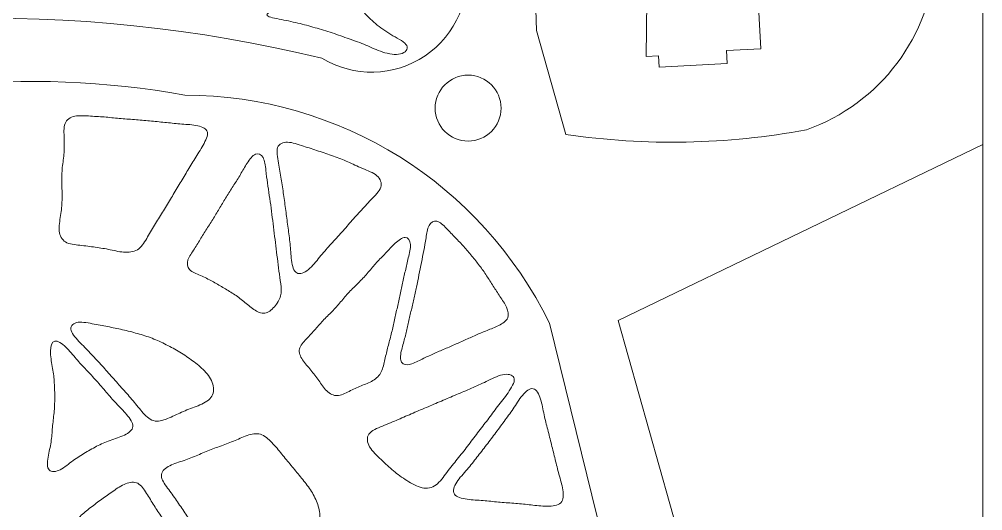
# Model space of a CAD drawing. Header units: inches. Extents: x 36 to 189, y -75 to 56.
# Drawn here: x 167.92 to 181.44, y -66.2 to -59.3 of the extents above; entities that cross this region are included whole.
import ezdxf

# ---------------------------------------------------------------- set-up
doc = ezdxf.new("R2010")
doc.units = ezdxf.units.IN
for name, color, linetype, lineweight in [('01_ORIGINAL_CAD', 7, 'Continuous', 20), ('02_APPROVED_PDF_OUTLINES', 7, 'Continuous', 15), ('10_EXTENSION_MASSES', 7, 'Continuous', 15)]:
    doc.layers.add(name, color=color, linetype=linetype, lineweight=lineweight)

# ---------------------------------------------------------------- blocks, each defined once
blk = doc.blocks.new('OPTION_09_LOTUS')
at = {"layer": '01_ORIGINAL_CAD'}
blk.add_line((71.442, 55.9), (71.442, 17.906), dxfattribs=at)
for points in [[(60.29, 39.74, -0.089338), (62.813, 42.944, -0.322066), (66.051, 42.944, -0.030946), (69.111, 38.833, -0.044664), (70.78, 33.554, -0.301674), (68.967, 31.144, -0.082145), (65.591, 31.078)], [(60.29, 39.74, -0.300089), (65.18, 32.538)], [(59.998, 35.322), (60.235, 35.059), (61.831, 36.816), (61.933, 37.418, -0.214593), (63.522, 35.602, 0.212382), (64.188, 33.517, -0.642649), (62.166, 32.15, 0.132984), (51.615, 31.858, -0.471407), (50.913, 32.245)], [(53.65, 30.945, -0.14301), (60.243, 31.63, -0.286424), (65.36, 28.431), (66.481, 23.89, -0.272091), (64.9, 18.954), (63.661, 17.533)]]:
    blk.add_lwpolyline(points, format="xyb", dxfattribs=at)
blk.add_lwpolyline([(67.244, 33.6), (68.254, 33.648), (68.327, 32.28), (67.845, 32.255), (67.855, 32.076), (66.9, 32.025), (66.892, 32.184), (66.717, 32.175), (66.739, 33.739), (67.237, 33.732)], close=True, dxfattribs=at)
for points in [[(65.18, 32.538), (65.591, 31.078)], [(71.442, 30.938), (66.326, 28.468)], [(66.326, 28.468), (67.775, 23.323)]]:
    blk.add_lwpolyline(points, dxfattribs=at)
blk.add_circle((64.22, 31.448), 0.463, dxfattribs=at)
at = {"layer": '02_APPROVED_PDF_OUTLINES'}
blk.add_open_spline([(61.397, 32.757), (61.394, 32.783), (61.469, 32.82), (61.547, 32.863), (61.624, 32.905), (61.705, 32.953), (61.775, 33.004), (61.846, 33.055), (61.907, 33.11), (61.969, 33.18), (62.031, 33.249), (62.094, 33.332), (62.153, 33.384), (62.213, 33.435), (62.27, 33.455), (62.317, 33.418), (62.365, 33.381), (62.404, 33.289), (62.447, 33.208), (62.49, 33.126), (62.538, 33.057), (62.59, 32.989), (62.643, 32.921), (62.699, 32.855), (62.759, 32.791), (62.818, 32.728), (62.88, 32.668), (62.946, 32.614), (63.013, 32.559), (63.085, 32.511), (63.165, 32.465), (63.246, 32.418), (63.335, 32.373), (63.359, 32.325), (63.382, 32.277), (63.34, 32.226), (63.271, 32.209), (63.202, 32.191), (63.106, 32.209), (63.021, 32.236), (62.936, 32.263), (62.862, 32.301), (62.785, 32.333), (62.709, 32.365), (62.63, 32.392), (62.551, 32.42), (62.472, 32.448), (62.393, 32.477), (62.313, 32.504), (62.232, 32.53), (62.151, 32.554), (62.072, 32.577), (61.993, 32.6), (61.915, 32.622), (61.83, 32.642), (61.745, 32.662), (61.654, 32.681), (61.567, 32.698), (61.481, 32.715), (61.4, 32.731), (61.397, 32.757)], degree=3, knots=[0, 0, 0, 0, 0.05, 0.05, 0.05, 0.1, 0.1, 0.1, 0.15, 0.15, 0.15, 0.2, 0.2, 0.2, 0.25, 0.25, 0.25, 0.3, 0.3, 0.3, 0.35, 0.35, 0.35, 0.4, 0.4, 0.4, 0.45, 0.45, 0.45, 0.5, 0.5, 0.5, 0.55, 0.55, 0.55, 0.6, 0.6, 0.6, 0.65, 0.65, 0.65, 0.7, 0.7, 0.7, 0.75, 0.75, 0.75, 0.8, 0.8, 0.8, 0.85, 0.85, 0.85, 0.9, 0.9, 0.9, 0.95, 0.95, 0.95, 1, 1, 1, 1], dxfattribs=at)
at = {"layer": '10_EXTENSION_MASSES'}
for points, knots in [([(58.57, 29.57), (58.518, 29.601), (58.489, 29.657), (58.482, 29.723), (58.475, 29.79), (58.49, 29.867), (58.501, 29.941), (58.512, 30.015), (58.519, 30.085), (58.522, 30.156), (58.524, 30.227), (58.521, 30.3), (58.519, 30.372), (58.518, 30.444), (58.517, 30.517), (58.523, 30.588), (58.529, 30.659), (58.541, 30.729), (58.547, 30.799), (58.553, 30.87), (58.554, 30.943), (58.551, 31.019), (58.549, 31.095), (58.542, 31.175), (58.564, 31.231), (58.586, 31.288), (58.636, 31.321), (58.701, 31.335), (58.766, 31.348), (58.847, 31.341), (58.922, 31.336), (58.998, 31.331), (59.069, 31.328), (59.139, 31.322), (59.21, 31.316), (59.28, 31.307), (59.351, 31.301), (59.422, 31.295), (59.493, 31.292), (59.565, 31.286), (59.636, 31.28), (59.707, 31.272), (59.777, 31.266), (59.848, 31.259), (59.919, 31.253), (59.989, 31.246), (60.06, 31.239), (60.129, 31.23), (60.203, 31.225), (60.277, 31.219), (60.357, 31.216), (60.425, 31.201), (60.493, 31.186), (60.55, 31.159), (60.561, 31.111), (60.572, 31.063), (60.538, 30.994), (60.501, 30.929), (60.463, 30.863), (60.423, 30.8), (60.384, 30.738), (60.346, 30.677), (60.311, 30.617), (60.275, 30.557), (60.239, 30.496), (60.202, 30.436), (60.166, 30.375), (60.129, 30.314), (60.092, 30.253), (60.056, 30.192), (60.02, 30.131), (59.984, 30.07), (59.947, 30.009), (59.91, 29.949), (59.872, 29.889), (59.834, 29.829), (59.797, 29.768), (59.76, 29.706), (59.723, 29.643), (59.686, 29.579), (59.649, 29.514), (59.598, 29.475), (59.547, 29.436), (59.481, 29.422), (59.411, 29.425), (59.342, 29.427), (59.269, 29.446), (59.198, 29.461), (59.127, 29.476), (59.058, 29.486), (58.988, 29.496), (58.918, 29.506), (58.847, 29.515), (58.773, 29.523), (58.699, 29.531), (58.623, 29.539), (58.57, 29.57)], [0, 0, 0, 0, 0.03125, 0.03125, 0.03125, 0.0625, 0.0625, 0.0625, 0.09375, 0.09375, 0.09375, 0.125, 0.125, 0.125, 0.15625, 0.15625, 0.15625, 0.1875, 0.1875, 0.1875, 0.21875, 0.21875, 0.21875, 0.25, 0.25, 0.25, 0.28125, 0.28125, 0.28125, 0.3125, 0.3125, 0.3125, 0.34375, 0.34375, 0.34375, 0.375, 0.375, 0.375, 0.40625, 0.40625, 0.40625, 0.4375, 0.4375, 0.4375, 0.46875, 0.46875, 0.46875, 0.5, 0.5, 0.5, 0.53125, 0.53125, 0.53125, 0.5625, 0.5625, 0.5625, 0.59375, 0.59375, 0.59375, 0.625, 0.625, 0.625, 0.65625, 0.65625, 0.65625, 0.6875, 0.6875, 0.6875, 0.71875, 0.71875, 0.71875, 0.75, 0.75, 0.75, 0.78125, 0.78125, 0.78125, 0.8125, 0.8125, 0.8125, 0.84375, 0.84375, 0.84375, 0.875, 0.875, 0.875, 0.90625, 0.90625, 0.90625, 0.9375, 0.9375, 0.9375, 0.96875, 0.96875, 0.96875, 1, 1, 1, 1]), ([(61.547, 30.895), (61.566, 30.949), (61.62, 30.972), (61.687, 30.97), (61.754, 30.968), (61.833, 30.941), (61.908, 30.916), (61.982, 30.891), (62.05, 30.869), (62.12, 30.846), (62.189, 30.823), (62.26, 30.8), (62.329, 30.775), (62.398, 30.75), (62.466, 30.724), (62.533, 30.694), (62.599, 30.665), (62.664, 30.633), (62.737, 30.602), (62.809, 30.572), (62.888, 30.542), (62.939, 30.499), (62.99, 30.455), (63.012, 30.397), (62.993, 30.338), (62.973, 30.279), (62.912, 30.219), (62.857, 30.162), (62.802, 30.105), (62.753, 30.051), (62.704, 29.997), (62.655, 29.943), (62.606, 29.889), (62.557, 29.833), (62.509, 29.778), (62.461, 29.721), (62.411, 29.666), (62.361, 29.611), (62.31, 29.558), (62.262, 29.504), (62.213, 29.45), (62.168, 29.395), (62.118, 29.334), (62.069, 29.274), (62.015, 29.207), (61.957, 29.166), (61.9, 29.126), (61.838, 29.111), (61.8, 29.146), (61.763, 29.18), (61.749, 29.263), (61.739, 29.343), (61.73, 29.423), (61.725, 29.499), (61.718, 29.573), (61.71, 29.647), (61.7, 29.719), (61.69, 29.792), (61.68, 29.865), (61.671, 29.939), (61.661, 30.013), (61.651, 30.087), (61.641, 30.161), (61.63, 30.234), (61.62, 30.307), (61.61, 30.38), (61.598, 30.453), (61.587, 30.526), (61.574, 30.599), (61.559, 30.678), (61.544, 30.757), (61.528, 30.841), (61.547, 30.895)], [0, 0, 0, 0, 0.041667, 0.041667, 0.041667, 0.083333, 0.083333, 0.083333, 0.125, 0.125, 0.125, 0.166667, 0.166667, 0.166667, 0.208333, 0.208333, 0.208333, 0.25, 0.25, 0.25, 0.291667, 0.291667, 0.291667, 0.333333, 0.333333, 0.333333, 0.375, 0.375, 0.375, 0.416667, 0.416667, 0.416667, 0.458333, 0.458333, 0.458333, 0.5, 0.5, 0.5, 0.541667, 0.541667, 0.541667, 0.583333, 0.583333, 0.583333, 0.625, 0.625, 0.625, 0.666667, 0.666667, 0.666667, 0.708333, 0.708333, 0.708333, 0.75, 0.75, 0.75, 0.791667, 0.791667, 0.791667, 0.833333, 0.833333, 0.833333, 0.875, 0.875, 0.875, 0.916667, 0.916667, 0.916667, 0.958333, 0.958333, 0.958333, 1, 1, 1, 1]), ([(60.312, 29.182), (60.278, 29.219), (60.272, 29.267), (60.289, 29.318), (60.306, 29.368), (60.345, 29.421), (60.378, 29.473), (60.412, 29.525), (60.441, 29.575), (60.471, 29.625), (60.501, 29.674), (60.533, 29.723), (60.565, 29.773), (60.596, 29.822), (60.629, 29.871), (60.659, 29.921), (60.69, 29.971), (60.719, 30.022), (60.749, 30.072), (60.778, 30.123), (60.808, 30.173), (60.839, 30.223), (60.87, 30.272), (60.903, 30.321), (60.934, 30.37), (60.965, 30.419), (60.996, 30.468), (61.026, 30.519), (61.056, 30.57), (61.085, 30.623), (61.12, 30.676), (61.154, 30.73), (61.195, 30.785), (61.236, 30.802), (61.276, 30.819), (61.317, 30.799), (61.342, 30.755), (61.366, 30.711), (61.374, 30.642), (61.382, 30.578), (61.389, 30.515), (61.396, 30.456), (61.404, 30.398), (61.412, 30.339), (61.421, 30.281), (61.43, 30.223), (61.439, 30.164), (61.448, 30.105), (61.455, 30.046), (61.463, 29.987), (61.47, 29.928), (61.478, 29.869), (61.485, 29.81), (61.492, 29.751), (61.499, 29.692), (61.506, 29.634), (61.514, 29.575), (61.521, 29.516), (61.528, 29.457), (61.536, 29.398), (61.543, 29.339), (61.55, 29.28), (61.556, 29.221), (61.564, 29.162), (61.573, 29.103), (61.583, 29.043), (61.59, 28.984), (61.597, 28.925), (61.602, 28.867), (61.587, 28.812), (61.573, 28.757), (61.54, 28.705), (61.501, 28.66), (61.461, 28.615), (61.415, 28.577), (61.366, 28.571), (61.316, 28.564), (61.263, 28.59), (61.213, 28.624), (61.163, 28.657), (61.117, 28.698), (61.071, 28.736), (61.024, 28.774), (60.977, 28.809), (60.929, 28.841), (60.88, 28.873), (60.83, 28.903), (60.779, 28.932), (60.729, 28.962), (60.68, 28.992), (60.628, 29.02), (60.576, 29.047), (60.522, 29.073), (60.464, 29.098), (60.406, 29.122), (60.345, 29.146), (60.312, 29.182)], [0, 0, 0, 0, 0.03125, 0.03125, 0.03125, 0.0625, 0.0625, 0.0625, 0.09375, 0.09375, 0.09375, 0.125, 0.125, 0.125, 0.15625, 0.15625, 0.15625, 0.1875, 0.1875, 0.1875, 0.21875, 0.21875, 0.21875, 0.25, 0.25, 0.25, 0.28125, 0.28125, 0.28125, 0.3125, 0.3125, 0.3125, 0.34375, 0.34375, 0.34375, 0.375, 0.375, 0.375, 0.40625, 0.40625, 0.40625, 0.4375, 0.4375, 0.4375, 0.46875, 0.46875, 0.46875, 0.5, 0.5, 0.5, 0.53125, 0.53125, 0.53125, 0.5625, 0.5625, 0.5625, 0.59375, 0.59375, 0.59375, 0.625, 0.625, 0.625, 0.65625, 0.65625, 0.65625, 0.6875, 0.6875, 0.6875, 0.71875, 0.71875, 0.71875, 0.75, 0.75, 0.75, 0.78125, 0.78125, 0.78125, 0.8125, 0.8125, 0.8125, 0.84375, 0.84375, 0.84375, 0.875, 0.875, 0.875, 0.90625, 0.90625, 0.90625, 0.9375, 0.9375, 0.9375, 0.96875, 0.96875, 0.96875, 1, 1, 1, 1]), ([(63.372, 27.846), (63.323, 27.842), (63.285, 27.866), (63.274, 27.91), (63.263, 27.955), (63.278, 28.021), (63.294, 28.082), (63.31, 28.143), (63.326, 28.2), (63.34, 28.256), (63.354, 28.313), (63.366, 28.369), (63.379, 28.425), (63.392, 28.482), (63.405, 28.539), (63.418, 28.596), (63.432, 28.653), (63.445, 28.709), (63.458, 28.766), (63.471, 28.823), (63.484, 28.88), (63.496, 28.937), (63.507, 28.994), (63.519, 29.052), (63.53, 29.109), (63.541, 29.166), (63.553, 29.224), (63.564, 29.281), (63.576, 29.338), (63.588, 29.394), (63.599, 29.451), (63.61, 29.508), (63.62, 29.564), (63.63, 29.626), (63.639, 29.688), (63.648, 29.754), (63.672, 29.8), (63.697, 29.846), (63.737, 29.872), (63.781, 29.861), (63.824, 29.851), (63.872, 29.806), (63.916, 29.761), (63.96, 29.716), (64, 29.672), (64.041, 29.63), (64.081, 29.588), (64.123, 29.548), (64.161, 29.505), (64.2, 29.463), (64.236, 29.417), (64.272, 29.372), (64.309, 29.327), (64.346, 29.283), (64.38, 29.237), (64.415, 29.191), (64.449, 29.144), (64.48, 29.096), (64.512, 29.048), (64.542, 28.999), (64.573, 28.951), (64.603, 28.902), (64.634, 28.854), (64.667, 28.805), (64.7, 28.756), (64.736, 28.705), (64.76, 28.653), (64.783, 28.601), (64.795, 28.547), (64.775, 28.503), (64.755, 28.459), (64.704, 28.425), (64.65, 28.398), (64.596, 28.371), (64.54, 28.35), (64.485, 28.328), (64.431, 28.307), (64.379, 28.285), (64.327, 28.262), (64.275, 28.239), (64.222, 28.215), (64.17, 28.191), (64.117, 28.168), (64.065, 28.144), (64.012, 28.121), (63.959, 28.098), (63.905, 28.075), (63.852, 28.052), (63.799, 28.03), (63.747, 28.006), (63.695, 27.983), (63.643, 27.959), (63.591, 27.935), (63.536, 27.907), (63.48, 27.88), (63.421, 27.849), (63.372, 27.846)], [0, 0, 0, 0, 0.03125, 0.03125, 0.03125, 0.0625, 0.0625, 0.0625, 0.09375, 0.09375, 0.09375, 0.125, 0.125, 0.125, 0.15625, 0.15625, 0.15625, 0.1875, 0.1875, 0.1875, 0.21875, 0.21875, 0.21875, 0.25, 0.25, 0.25, 0.28125, 0.28125, 0.28125, 0.3125, 0.3125, 0.3125, 0.34375, 0.34375, 0.34375, 0.375, 0.375, 0.375, 0.40625, 0.40625, 0.40625, 0.4375, 0.4375, 0.4375, 0.46875, 0.46875, 0.46875, 0.5, 0.5, 0.5, 0.53125, 0.53125, 0.53125, 0.5625, 0.5625, 0.5625, 0.59375, 0.59375, 0.59375, 0.625, 0.625, 0.625, 0.65625, 0.65625, 0.65625, 0.6875, 0.6875, 0.6875, 0.71875, 0.71875, 0.71875, 0.75, 0.75, 0.75, 0.78125, 0.78125, 0.78125, 0.8125, 0.8125, 0.8125, 0.84375, 0.84375, 0.84375, 0.875, 0.875, 0.875, 0.90625, 0.90625, 0.90625, 0.9375, 0.9375, 0.9375, 0.96875, 0.96875, 0.96875, 1, 1, 1, 1]), ([(62.014, 27.771), (61.975, 27.818), (61.93, 27.866), (61.897, 27.916), (61.864, 27.966), (61.842, 28.019), (61.853, 28.068), (61.864, 28.118), (61.908, 28.164), (61.951, 28.209), (61.994, 28.255), (62.036, 28.3), (62.077, 28.346), (62.117, 28.391), (62.156, 28.437), (62.197, 28.481), (62.239, 28.525), (62.284, 28.566), (62.326, 28.61), (62.368, 28.654), (62.407, 28.7), (62.446, 28.746), (62.485, 28.793), (62.524, 28.839), (62.566, 28.882), (62.608, 28.926), (62.653, 28.968), (62.696, 29.011), (62.739, 29.054), (62.78, 29.098), (62.819, 29.144), (62.858, 29.191), (62.896, 29.238), (62.936, 29.282), (62.977, 29.327), (63.02, 29.368), (63.062, 29.413), (63.105, 29.458), (63.147, 29.506), (63.195, 29.551), (63.243, 29.595), (63.297, 29.635), (63.338, 29.634), (63.378, 29.633), (63.405, 29.59), (63.41, 29.535), (63.414, 29.48), (63.396, 29.411), (63.38, 29.348), (63.365, 29.284), (63.352, 29.226), (63.339, 29.167), (63.326, 29.108), (63.314, 29.049), (63.301, 28.99), (63.288, 28.931), (63.275, 28.871), (63.261, 28.811), (63.248, 28.752), (63.235, 28.693), (63.222, 28.633), (63.209, 28.574), (63.196, 28.514), (63.183, 28.455), (63.169, 28.395), (63.156, 28.336), (63.141, 28.277), (63.126, 28.218), (63.111, 28.159), (63.095, 28.1), (63.08, 28.041), (63.066, 27.982), (63.052, 27.922), (63.039, 27.861), (63.027, 27.8), (63.001, 27.748), (62.975, 27.696), (62.934, 27.654), (62.884, 27.624), (62.834, 27.593), (62.774, 27.574), (62.717, 27.551), (62.66, 27.528), (62.606, 27.501), (62.55, 27.473), (62.494, 27.445), (62.437, 27.415), (62.383, 27.413), (62.329, 27.412), (62.279, 27.439), (62.236, 27.479), (62.194, 27.52), (62.159, 27.575), (62.124, 27.626), (62.089, 27.676), (62.054, 27.723), (62.014, 27.771)], [0, 0, 0, 0, 0.03125, 0.03125, 0.03125, 0.0625, 0.0625, 0.0625, 0.09375, 0.09375, 0.09375, 0.125, 0.125, 0.125, 0.15625, 0.15625, 0.15625, 0.1875, 0.1875, 0.1875, 0.21875, 0.21875, 0.21875, 0.25, 0.25, 0.25, 0.28125, 0.28125, 0.28125, 0.3125, 0.3125, 0.3125, 0.34375, 0.34375, 0.34375, 0.375, 0.375, 0.375, 0.40625, 0.40625, 0.40625, 0.4375, 0.4375, 0.4375, 0.46875, 0.46875, 0.46875, 0.5, 0.5, 0.5, 0.53125, 0.53125, 0.53125, 0.5625, 0.5625, 0.5625, 0.59375, 0.59375, 0.59375, 0.625, 0.625, 0.625, 0.65625, 0.65625, 0.65625, 0.6875, 0.6875, 0.6875, 0.71875, 0.71875, 0.71875, 0.75, 0.75, 0.75, 0.78125, 0.78125, 0.78125, 0.8125, 0.8125, 0.8125, 0.84375, 0.84375, 0.84375, 0.875, 0.875, 0.875, 0.90625, 0.90625, 0.90625, 0.9375, 0.9375, 0.9375, 0.96875, 0.96875, 0.96875, 1, 1, 1, 1]), ([(58.649, 28.326), (58.635, 28.379), (58.666, 28.423), (58.725, 28.438), (58.783, 28.453), (58.869, 28.438), (58.946, 28.423), (59.023, 28.409), (59.092, 28.395), (59.161, 28.382), (59.231, 28.368), (59.3, 28.354), (59.37, 28.338), (59.44, 28.323), (59.511, 28.305), (59.58, 28.285), (59.65, 28.266), (59.719, 28.244), (59.786, 28.218), (59.853, 28.192), (59.919, 28.161), (59.984, 28.128), (60.049, 28.096), (60.114, 28.062), (60.175, 28.024), (60.237, 27.986), (60.296, 27.944), (60.354, 27.902), (60.412, 27.859), (60.469, 27.815), (60.52, 27.761), (60.572, 27.707), (60.618, 27.642), (60.638, 27.575), (60.658, 27.507), (60.651, 27.436), (60.611, 27.385), (60.572, 27.333), (60.5, 27.301), (60.43, 27.272), (60.359, 27.244), (60.291, 27.22), (60.225, 27.191), (60.158, 27.163), (60.093, 27.13), (60.026, 27.101), (59.958, 27.072), (59.888, 27.047), (59.826, 27.057), (59.764, 27.068), (59.711, 27.114), (59.662, 27.168), (59.612, 27.222), (59.567, 27.283), (59.519, 27.34), (59.472, 27.397), (59.423, 27.45), (59.375, 27.504), (59.326, 27.558), (59.278, 27.613), (59.23, 27.668), (59.181, 27.723), (59.132, 27.777), (59.083, 27.831), (59.035, 27.886), (58.986, 27.939), (58.937, 27.991), (58.887, 28.044), (58.836, 28.095), (58.78, 28.152), (58.724, 28.209), (58.664, 28.272), (58.649, 28.326)], [0, 0, 0, 0, 0.041667, 0.041667, 0.041667, 0.083333, 0.083333, 0.083333, 0.125, 0.125, 0.125, 0.166667, 0.166667, 0.166667, 0.208333, 0.208333, 0.208333, 0.25, 0.25, 0.25, 0.291667, 0.291667, 0.291667, 0.333333, 0.333333, 0.333333, 0.375, 0.375, 0.375, 0.416667, 0.416667, 0.416667, 0.458333, 0.458333, 0.458333, 0.5, 0.5, 0.5, 0.541667, 0.541667, 0.541667, 0.583333, 0.583333, 0.583333, 0.625, 0.625, 0.625, 0.666667, 0.666667, 0.666667, 0.708333, 0.708333, 0.708333, 0.75, 0.75, 0.75, 0.791667, 0.791667, 0.791667, 0.833333, 0.833333, 0.833333, 0.875, 0.875, 0.875, 0.916667, 0.916667, 0.916667, 0.958333, 0.958333, 0.958333, 1, 1, 1, 1]), ([(58.331, 26.384), (58.307, 26.425), (58.318, 26.505), (58.331, 26.578), (58.345, 26.652), (58.362, 26.72), (58.371, 26.788), (58.381, 26.857), (58.383, 26.925), (58.389, 26.993), (58.396, 27.062), (58.406, 27.13), (58.412, 27.199), (58.418, 27.269), (58.419, 27.339), (58.419, 27.409), (58.418, 27.479), (58.416, 27.549), (58.411, 27.617), (58.406, 27.685), (58.398, 27.751), (58.385, 27.822), (58.373, 27.893), (58.357, 27.97), (58.358, 28.039), (58.359, 28.108), (58.378, 28.169), (58.418, 28.179), (58.459, 28.188), (58.521, 28.145), (58.575, 28.094), (58.629, 28.043), (58.675, 27.984), (58.721, 27.929), (58.767, 27.875), (58.815, 27.826), (58.862, 27.776), (58.909, 27.725), (58.957, 27.674), (59.004, 27.621), (59.051, 27.569), (59.097, 27.516), (59.142, 27.463), (59.187, 27.411), (59.231, 27.358), (59.28, 27.306), (59.328, 27.254), (59.38, 27.203), (59.428, 27.147), (59.476, 27.091), (59.52, 27.031), (59.516, 26.981), (59.512, 26.93), (59.459, 26.89), (59.397, 26.859), (59.334, 26.829), (59.262, 26.808), (59.195, 26.784), (59.128, 26.761), (59.067, 26.733), (59.007, 26.702), (58.946, 26.671), (58.886, 26.637), (58.828, 26.601), (58.77, 26.566), (58.713, 26.529), (58.654, 26.485), (58.596, 26.441), (58.534, 26.388), (58.474, 26.364), (58.414, 26.339), (58.355, 26.343), (58.331, 26.384)], [0, 0, 0, 0, 0.041667, 0.041667, 0.041667, 0.083333, 0.083333, 0.083333, 0.125, 0.125, 0.125, 0.166667, 0.166667, 0.166667, 0.208333, 0.208333, 0.208333, 0.25, 0.25, 0.25, 0.291667, 0.291667, 0.291667, 0.333333, 0.333333, 0.333333, 0.375, 0.375, 0.375, 0.416667, 0.416667, 0.416667, 0.458333, 0.458333, 0.458333, 0.5, 0.5, 0.5, 0.541667, 0.541667, 0.541667, 0.583333, 0.583333, 0.583333, 0.625, 0.625, 0.625, 0.666667, 0.666667, 0.666667, 0.708333, 0.708333, 0.708333, 0.75, 0.75, 0.75, 0.791667, 0.791667, 0.791667, 0.833333, 0.833333, 0.833333, 0.875, 0.875, 0.875, 0.916667, 0.916667, 0.916667, 0.958333, 0.958333, 0.958333, 1, 1, 1, 1]), ([(62.838, 26.693), (62.801, 26.756), (62.793, 26.824), (62.829, 26.874), (62.864, 26.924), (62.945, 26.956), (63.02, 26.987), (63.096, 27.018), (63.168, 27.048), (63.238, 27.078), (63.309, 27.108), (63.378, 27.138), (63.448, 27.169), (63.518, 27.199), (63.589, 27.229), (63.659, 27.258), (63.73, 27.288), (63.8, 27.319), (63.871, 27.349), (63.941, 27.379), (64.012, 27.409), (64.082, 27.439), (64.153, 27.468), (64.223, 27.498), (64.292, 27.528), (64.361, 27.558), (64.429, 27.59), (64.503, 27.626), (64.578, 27.662), (64.659, 27.702), (64.73, 27.711), (64.801, 27.72), (64.861, 27.698), (64.868, 27.649), (64.875, 27.6), (64.828, 27.523), (64.78, 27.454), (64.731, 27.385), (64.68, 27.323), (64.633, 27.261), (64.585, 27.199), (64.541, 27.137), (64.495, 27.076), (64.448, 27.014), (64.401, 26.952), (64.353, 26.89), (64.306, 26.828), (64.259, 26.766), (64.212, 26.704), (64.165, 26.643), (64.117, 26.582), (64.068, 26.522), (64.02, 26.462), (63.97, 26.402), (63.922, 26.337), (63.874, 26.273), (63.827, 26.202), (63.77, 26.161), (63.713, 26.119), (63.645, 26.106), (63.574, 26.121), (63.504, 26.136), (63.43, 26.179), (63.361, 26.222), (63.293, 26.266), (63.23, 26.309), (63.172, 26.358), (63.114, 26.406), (63.06, 26.459), (63, 26.515), (62.941, 26.571), (62.875, 26.63), (62.838, 26.693)], [0, 0, 0, 0, 0.041667, 0.041667, 0.041667, 0.083333, 0.083333, 0.083333, 0.125, 0.125, 0.125, 0.166667, 0.166667, 0.166667, 0.208333, 0.208333, 0.208333, 0.25, 0.25, 0.25, 0.291667, 0.291667, 0.291667, 0.333333, 0.333333, 0.333333, 0.375, 0.375, 0.375, 0.416667, 0.416667, 0.416667, 0.458333, 0.458333, 0.458333, 0.5, 0.5, 0.5, 0.541667, 0.541667, 0.541667, 0.583333, 0.583333, 0.583333, 0.625, 0.625, 0.625, 0.666667, 0.666667, 0.666667, 0.708333, 0.708333, 0.708333, 0.75, 0.75, 0.75, 0.791667, 0.791667, 0.791667, 0.833333, 0.833333, 0.833333, 0.875, 0.875, 0.875, 0.916667, 0.916667, 0.916667, 0.958333, 0.958333, 0.958333, 1, 1, 1, 1]), ([(64.04, 26.016), (64.003, 26.053), (64.012, 26.116), (64.046, 26.177), (64.079, 26.238), (64.138, 26.298), (64.188, 26.356), (64.239, 26.414), (64.282, 26.47), (64.327, 26.527), (64.371, 26.584), (64.416, 26.641), (64.461, 26.699), (64.506, 26.757), (64.55, 26.815), (64.594, 26.874), (64.638, 26.933), (64.681, 26.992), (64.724, 27.05), (64.767, 27.108), (64.81, 27.165), (64.852, 27.228), (64.894, 27.29), (64.934, 27.359), (64.983, 27.417), (65.031, 27.474), (65.088, 27.521), (65.134, 27.511), (65.179, 27.502), (65.213, 27.437), (65.236, 27.365), (65.259, 27.294), (65.271, 27.217), (65.286, 27.144), (65.301, 27.072), (65.319, 27.005), (65.337, 26.936), (65.355, 26.867), (65.373, 26.797), (65.39, 26.727), (65.408, 26.657), (65.425, 26.587), (65.442, 26.518), (65.459, 26.448), (65.475, 26.38), (65.495, 26.309), (65.514, 26.238), (65.538, 26.164), (65.549, 26.092), (65.56, 26.019), (65.559, 25.949), (65.52, 25.91), (65.481, 25.87), (65.404, 25.862), (65.328, 25.862), (65.251, 25.863), (65.176, 25.871), (65.103, 25.879), (65.03, 25.888), (64.96, 25.896), (64.888, 25.901), (64.816, 25.907), (64.743, 25.91), (64.671, 25.917), (64.599, 25.923), (64.529, 25.933), (64.457, 25.939), (64.385, 25.945), (64.311, 25.948), (64.234, 25.956), (64.157, 25.964), (64.076, 25.978), (64.04, 26.016)], [0, 0, 0, 0, 0.041667, 0.041667, 0.041667, 0.083333, 0.083333, 0.083333, 0.125, 0.125, 0.125, 0.166667, 0.166667, 0.166667, 0.208333, 0.208333, 0.208333, 0.25, 0.25, 0.25, 0.291667, 0.291667, 0.291667, 0.333333, 0.333333, 0.333333, 0.375, 0.375, 0.375, 0.416667, 0.416667, 0.416667, 0.458333, 0.458333, 0.458333, 0.5, 0.5, 0.5, 0.541667, 0.541667, 0.541667, 0.583333, 0.583333, 0.583333, 0.625, 0.625, 0.625, 0.666667, 0.666667, 0.666667, 0.708333, 0.708333, 0.708333, 0.75, 0.75, 0.75, 0.791667, 0.791667, 0.791667, 0.833333, 0.833333, 0.833333, 0.875, 0.875, 0.875, 0.916667, 0.916667, 0.916667, 0.958333, 0.958333, 0.958333, 1, 1, 1, 1]), ([(59.919, 26.268), (59.91, 26.323), (59.939, 26.37), (59.99, 26.405), (60.041, 26.441), (60.115, 26.464), (60.184, 26.487), (60.252, 26.511), (60.315, 26.535), (60.378, 26.561), (60.441, 26.586), (60.503, 26.612), (60.566, 26.637), (60.63, 26.662), (60.693, 26.687), (60.757, 26.71), (60.821, 26.733), (60.885, 26.756), (60.95, 26.783), (61.014, 26.811), (61.078, 26.844), (61.141, 26.863), (61.205, 26.882), (61.269, 26.886), (61.327, 26.863), (61.385, 26.839), (61.438, 26.787), (61.486, 26.734), (61.534, 26.681), (61.577, 26.627), (61.621, 26.573), (61.665, 26.52), (61.709, 26.468), (61.753, 26.415), (61.797, 26.362), (61.84, 26.309), (61.884, 26.255), (61.927, 26.202), (61.969, 26.148), (62.007, 26.091), (62.045, 26.034), (62.078, 25.973), (62.101, 25.909), (62.125, 25.845), (62.139, 25.778), (62.141, 25.71), (62.143, 25.642), (62.133, 25.575), (62.119, 25.507), (62.105, 25.44), (62.087, 25.372), (62.069, 25.303), (62.05, 25.233), (62.031, 25.162), (61.994, 25.112), (61.958, 25.062), (61.903, 25.034), (61.839, 25.023), (61.774, 25.011), (61.7, 25.016), (61.63, 25.009), (61.561, 25.001), (61.496, 24.98), (61.434, 24.949), (61.371, 24.917), (61.311, 24.873), (61.251, 24.844), (61.191, 24.815), (61.131, 24.801), (61.076, 24.821), (61.02, 24.841), (60.97, 24.895), (60.92, 24.948), (60.87, 25), (60.822, 25.052), (60.773, 25.102), (60.725, 25.152), (60.676, 25.201), (60.629, 25.252), (60.583, 25.303), (60.538, 25.356), (60.496, 25.411), (60.454, 25.466), (60.415, 25.522), (60.375, 25.578), (60.336, 25.635), (60.297, 25.692), (60.258, 25.749), (60.22, 25.807), (60.182, 25.864), (60.143, 25.921), (60.103, 25.978), (60.062, 26.035), (60.019, 26.094), (59.975, 26.153), (59.928, 26.214), (59.919, 26.268)], [0, 0, 0, 0, 0.03125, 0.03125, 0.03125, 0.0625, 0.0625, 0.0625, 0.09375, 0.09375, 0.09375, 0.125, 0.125, 0.125, 0.15625, 0.15625, 0.15625, 0.1875, 0.1875, 0.1875, 0.21875, 0.21875, 0.21875, 0.25, 0.25, 0.25, 0.28125, 0.28125, 0.28125, 0.3125, 0.3125, 0.3125, 0.34375, 0.34375, 0.34375, 0.375, 0.375, 0.375, 0.40625, 0.40625, 0.40625, 0.4375, 0.4375, 0.4375, 0.46875, 0.46875, 0.46875, 0.5, 0.5, 0.5, 0.53125, 0.53125, 0.53125, 0.5625, 0.5625, 0.5625, 0.59375, 0.59375, 0.59375, 0.625, 0.625, 0.625, 0.65625, 0.65625, 0.65625, 0.6875, 0.6875, 0.6875, 0.71875, 0.71875, 0.71875, 0.75, 0.75, 0.75, 0.78125, 0.78125, 0.78125, 0.8125, 0.8125, 0.8125, 0.84375, 0.84375, 0.84375, 0.875, 0.875, 0.875, 0.90625, 0.90625, 0.90625, 0.9375, 0.9375, 0.9375, 0.96875, 0.96875, 0.96875, 1, 1, 1, 1]), ([(58.434, 25.26), (58.427, 25.311), (58.46, 25.371), (58.501, 25.425), (58.541, 25.48), (58.588, 25.53), (58.634, 25.578), (58.68, 25.627), (58.726, 25.673), (58.774, 25.717), (58.821, 25.762), (58.872, 25.803), (58.923, 25.843), (58.975, 25.883), (59.027, 25.922), (59.079, 25.959), (59.132, 25.997), (59.184, 26.035), (59.24, 26.074), (59.295, 26.113), (59.354, 26.153), (59.414, 26.177), (59.474, 26.201), (59.534, 26.208), (59.583, 26.183), (59.633, 26.158), (59.671, 26.099), (59.707, 26.042), (59.744, 25.984), (59.778, 25.927), (59.813, 25.871), (59.848, 25.816), (59.883, 25.761), (59.92, 25.708), (59.957, 25.654), (59.996, 25.601), (60.034, 25.547), (60.072, 25.494), (60.109, 25.44), (60.148, 25.387), (60.186, 25.334), (60.226, 25.282), (60.266, 25.231), (60.306, 25.179), (60.346, 25.128), (60.388, 25.078), (60.43, 25.028), (60.472, 24.979), (60.519, 24.933), (60.565, 24.886), (60.615, 24.841), (60.667, 24.793), (60.719, 24.745), (60.774, 24.693), (60.79, 24.644), (60.806, 24.595), (60.785, 24.549), (60.737, 24.516), (60.69, 24.483), (60.616, 24.464), (60.548, 24.447), (60.48, 24.431), (60.416, 24.419), (60.353, 24.417), (60.289, 24.414), (60.226, 24.423), (60.162, 24.433), (60.098, 24.444), (60.034, 24.456), (59.97, 24.471), (59.907, 24.486), (59.843, 24.503), (59.781, 24.524), (59.719, 24.544), (59.658, 24.569), (59.598, 24.596), (59.538, 24.624), (59.48, 24.653), (59.421, 24.683), (59.363, 24.712), (59.305, 24.742), (59.246, 24.771), (59.187, 24.8), (59.127, 24.828), (59.069, 24.857), (59.01, 24.887), (58.952, 24.918), (58.896, 24.95), (58.84, 24.983), (58.786, 25.017), (58.725, 25.046), (58.665, 25.075), (58.598, 25.099), (58.541, 25.133), (58.485, 25.166), (58.44, 25.209), (58.434, 25.26)], [0, 0, 0, 0, 0.03125, 0.03125, 0.03125, 0.0625, 0.0625, 0.0625, 0.09375, 0.09375, 0.09375, 0.125, 0.125, 0.125, 0.15625, 0.15625, 0.15625, 0.1875, 0.1875, 0.1875, 0.21875, 0.21875, 0.21875, 0.25, 0.25, 0.25, 0.28125, 0.28125, 0.28125, 0.3125, 0.3125, 0.3125, 0.34375, 0.34375, 0.34375, 0.375, 0.375, 0.375, 0.40625, 0.40625, 0.40625, 0.4375, 0.4375, 0.4375, 0.46875, 0.46875, 0.46875, 0.5, 0.5, 0.5, 0.53125, 0.53125, 0.53125, 0.5625, 0.5625, 0.5625, 0.59375, 0.59375, 0.59375, 0.625, 0.625, 0.625, 0.65625, 0.65625, 0.65625, 0.6875, 0.6875, 0.6875, 0.71875, 0.71875, 0.71875, 0.75, 0.75, 0.75, 0.78125, 0.78125, 0.78125, 0.8125, 0.8125, 0.8125, 0.84375, 0.84375, 0.84375, 0.875, 0.875, 0.875, 0.90625, 0.90625, 0.90625, 0.9375, 0.9375, 0.9375, 0.96875, 0.96875, 0.96875, 1, 1, 1, 1])]:
    blk.add_open_spline(points, degree=3, knots=knots, dxfattribs=at)

msp = doc.modelspace()

# ---------------------------------------------------------------- block references
msp.add_blockref('OPTION_09_LOTUS', (110, -92))

doc.saveas('drawing.dxf')
